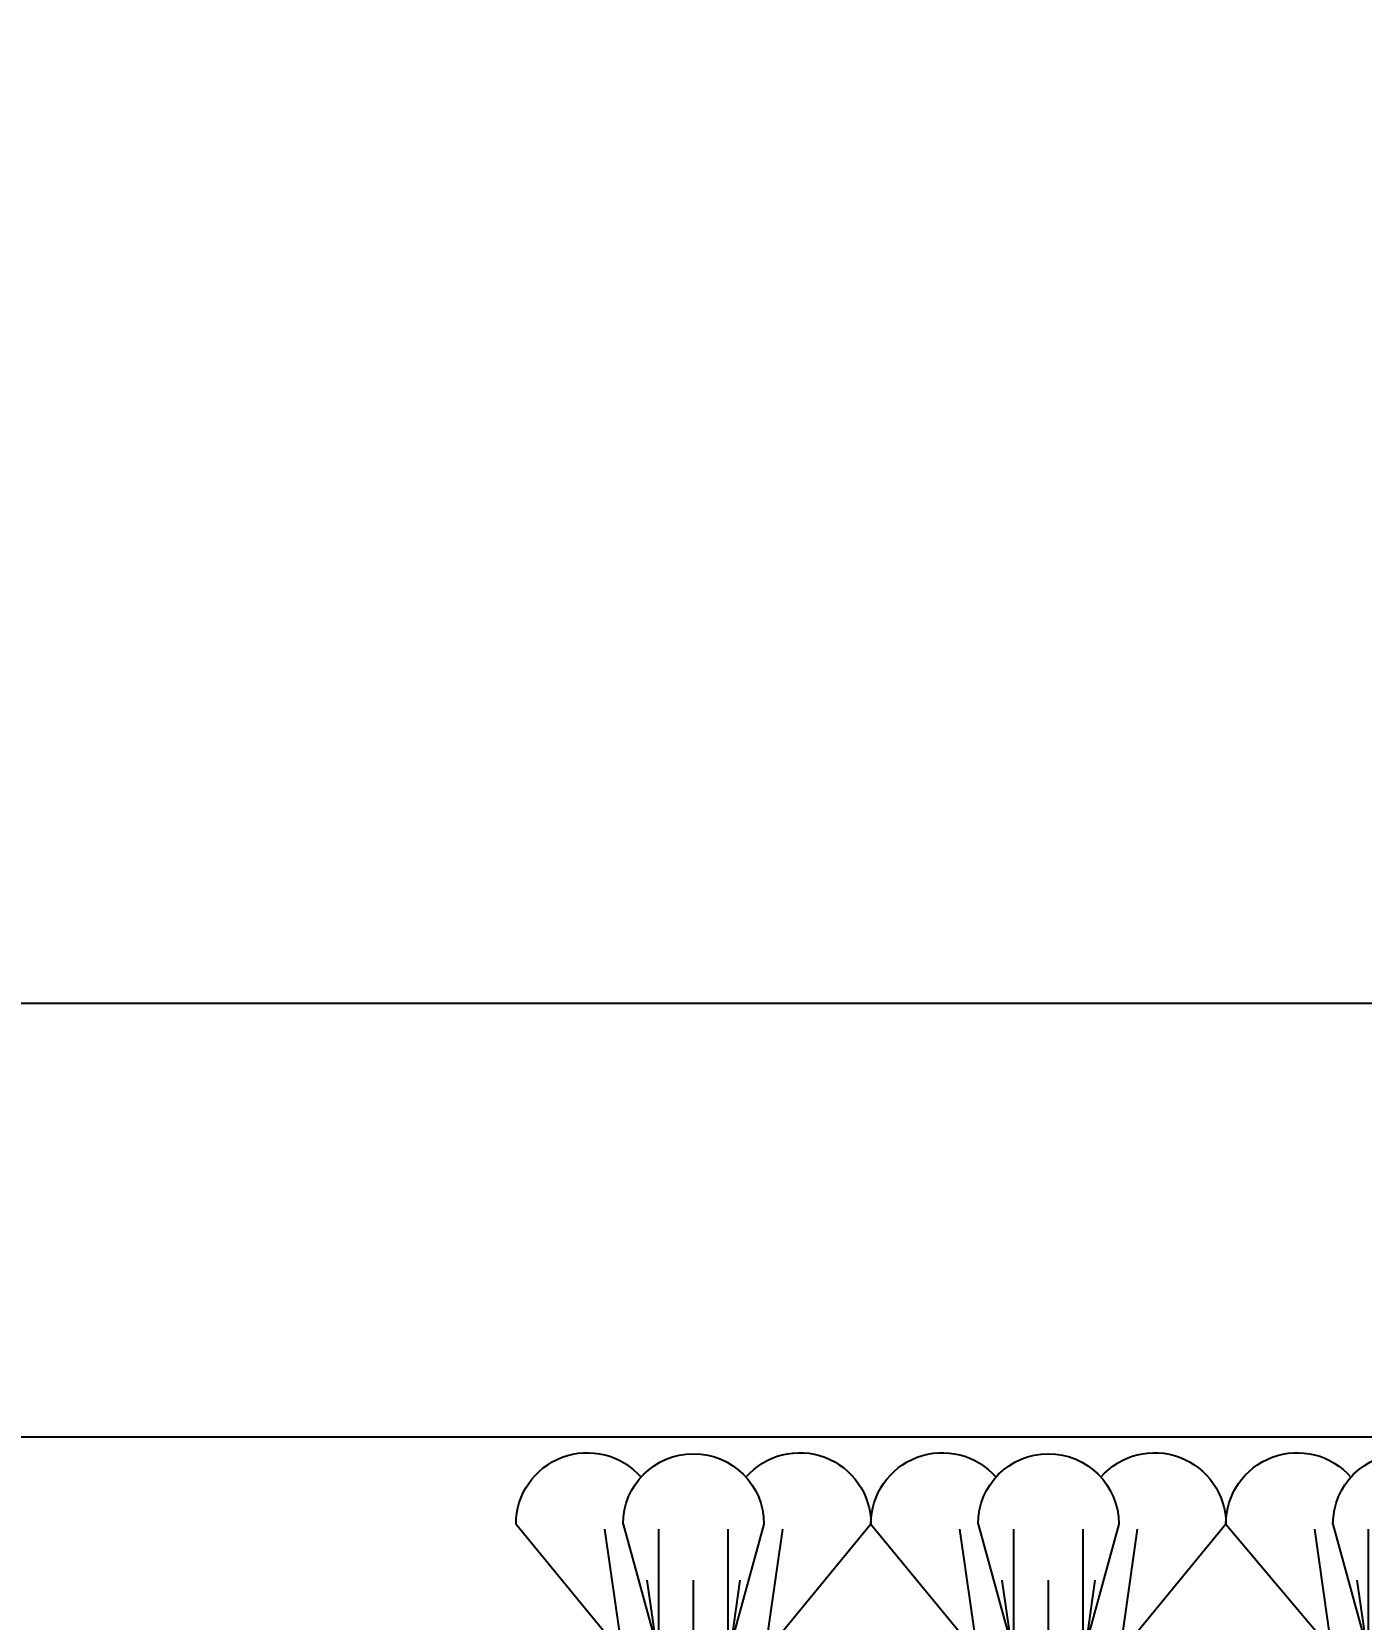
# Model space of a CAD drawing. Header units: inches. Extents: x -10.4 to 52.5, y 6.9 to 15.8.
# Drawn here: x -0.127 to 0.455, y 11.497 to 12.192 of the extents above; entities that cross this region are included whole.
import ezdxf

# ---------------------------------------------------------------- set-up
doc = ezdxf.new("R2010")
doc.units = ezdxf.units.IN
doc.header["$MEASUREMENT"] = 0
for name, color, linetype in [('Conditions', 1, 'Continuous'), ('Dimensions', 3, 'Continuous'), ('Metals', 7, 'Continuous')]:
    doc.layers.add(name, color=color, linetype=linetype)
doc.styles.add('ARIAL', font='arial.ttf')
doc.styles.get("Standard").update_dxf_attribs({"font": 'arial.ttf'})
doc.dimstyles.new('Arial', dxfattribs={"dimtxt": 0.1875, "dimasz": 0.1875, "dimexe": 0.1875, "dimexo": 0.1875, "dimgap": 0.1875, "dimtad": 0, "dimtih": 1, "dimtoh": 1, "dimdec": 4, "dimzin": 3, "dimdsep": 46, "dimlunit": 4, "dimtxsty": 'ARIAL', "dimcen": 0.1875, "dimadec": 0, "dimazin": 0, "dimtfac": 1, "dimtdec": 4, "dimtofl": 0, "dimtmove": 0, "dimatfit": 3, "dimfxl": 0, "dimfrac": 2, "dimtolj": 1, "dimtzin": 0, "dimarcsym": 0})

# ---------------------------------------------------------------- blocks, each defined once
blk = doc.blocks.new('*D11')
at = {"layer": 'Defpoints', "color": 0}
for p in [(1.0171, 13.99738), (1.0171, 11.6431), (-3.9829, 11.61361)]:
    blk.add_point(p, dxfattribs=at)
at = {"layer": 'Dimensions', "color": 0, "lineweight": -2}
for p, q in [((-3.9829, 11.80111), (-3.9829, 14.18488)), ((1.0171, 11.8306), (1.0171, 14.18488)), ((-3.7954, 13.99738), (-2.22615, 13.99738)), ((0.8296, 13.99738), (-0.77642, 13.99738))]:
    blk.add_line(p, q, dxfattribs=at)
at = {"layer": 'Dimensions', "color": 0}
for points in [[(-3.7954, 14.02863), (-3.7954, 13.96613), (-3.9829, 13.99738)], [(0.8296, 14.02863), (0.8296, 13.96613), (1.0171, 13.99738)]]:
    blk.add_solid(points, dxfattribs=at)
at = {"layer": 'Dimensions', "color": 0, "insert": (-1.50129, 13.99738), "char_height": 0.1875, "attachment_point": 5, "style": 'ARIAL'}
blk.add_mtext('\\A1;5"\\P [127mm]', dxfattribs=at)
blk = doc.blocks.new('carpet-teeth2small')
for points in [[(-0.0466, 0.05703), (0.00015, 0)], [(0.06192, 0.05703), (0.0463, 0)], [(0.1088, 0.05703), (0.06204, 0)], [(0.1088, 0.05703), (0.15555, 0)], [(0.15575, 0.05703), (0.1713, 0)], [(0.21724, 0.05703), (0.2017, 0)], [(0.2642, 0.05703), (0.21744, 0)], [(0.2642, 0.05703), (0.31095, 0)], [(0.31107, 0.05703), (0.3267, 0)], [(0.37272, 0.05703), (0.3571, 0)], [(0.4196, 0.05703), (0.3733, 0.00215)], [(0.4196, 0.05703), (0.46635, 0)], [(0.46647, 0.05703), (0.4821, 0)], [(0.52812, 0.05703), (0.51249, 0)], [(0.57499, 0.05703), (0.52824, 0)], [(0.57499, 0.05703), (0.62175, 0)], [(0.62187, 0.05703), (0.63749, 0)], [(0.68352, 0.05703), (0.66789, 0)], [(0.73039, 0.05703), (0.68364, 0)], [(-0.00782, 0.05485), (0, 0)], [(0.0159, 0), (0.0159, 0.05485)], [(0.0463, 0), (0.0463, 0.05485)], [(0.07001, 0.05485), (0.06219, 0)], [(0.14758, 0.05485), (0.1554, 0)], [(0.1713, 0), (0.1713, 0.05485)], [(0.2017, 0), (0.2017, 0.05485)], [(0.22541, 0.05485), (0.21759, 0)], [(0.30298, 0.05485), (0.3108, 0)], [(0.3267, 0), (0.3267, 0.05485)], [(0.3571, 0), (0.3571, 0.05485)], [(0.38081, 0.05485), (0.3733, 0.00215)], [(0.45838, 0.05485), (0.46589, 0.00215)], [(0.4821, 0), (0.4821, 0.05485)], [(0.51249, 0), (0.51249, 0.05485)], [(0.53621, 0.05485), (0.5287, 0.00215)], [(0.61378, 0.05485), (0.6216, 0)], [(0.63749, 0), (0.63749, 0.05485)], [(0.66789, 0), (0.66789, 0.05485)], [(0.69161, 0.05485), (0.6841, 0.00215)], [(0.01073, 0.0324), (0.01535, 0)], [(0.0311, 0), (0.0311, 0.0324)], [(0.05146, 0.0324), (0.04745, 0.00429)], [(0.16613, 0.0324), (0.17075, 0)], [(0.1865, 0), (0.1865, 0.0324)], [(0.20686, 0.0324), (0.20224, 0)], [(0.32153, 0.0324), (0.32615, 0)], [(0.3419, 0), (0.3419, 0.0324)], [(0.36226, 0.0324), (0.35825, 0.00429)], [(0.47693, 0.0324), (0.48155, 0)], [(0.4973, 0), (0.4973, 0.0324)], [(0.51766, 0.0324), (0.51304, 0)], [(0.63233, 0.0324), (0.63695, 0)], [(0.65269, 0), (0.65269, 0.0324)], [(0.67306, 0.0324), (0.66844, 0)], [(0, 0), (0.68364, 0)]]:
    blk.add_lwpolyline(points)
blk.add_lwpolyline([(0.00027, 0.05703), (0.0159, 0)], close=True)
for centre, radius, start, end in [((-0.01535, 0.05703), 0.03125, 41.211, 180), ((0.0311, 0.05703), 0.03082, 0, 180), ((0.07755, 0.05703), 0.03125, 0, 138.789), ((0.14005, 0.05703), 0.03125, 41.211, 180), ((0.1865, 0.05703), 0.03075, 355.92228, 184.07772), ((0.23295, 0.05703), 0.03125, 0, 138.789), ((0.29545, 0.05703), 0.03125, 41.211, 180), ((0.3419, 0.05703), 0.03082, 0, 180), ((0.38835, 0.05703), 0.03125, 0, 138.789), ((0.45085, 0.05703), 0.03125, 41.211, 180), ((0.4973, 0.05703), 0.03082, 0, 180), ((0.54374, 0.05703), 0.03125, 0, 138.789), ((0.60624, 0.05703), 0.03125, 41.211, 180), ((0.65269, 0.05703), 0.03082, 0, 180), ((0.69914, 0.05703), 0.03125, 0, 138.789)]:
    blk.add_arc(centre, radius, start, end)
at = {"insert": (0.00015, 0.00007), "char_height": 0.0000478, "width": 0.0010897, "attachment_point": 1}
blk.add_mtext('{\\fArial|b0|i0|c0|p34;BALCO TOOTHBRUSH}', dxfattribs=at)
blk = doc.blocks.new('CARPET')
at = {"layer": 'Conditions'}
blk.add_blockref('carpet-teeth2small', (5.34889, 6.94551), dxfattribs=at)

msp = doc.modelspace()

# ---------------------------------------------------------------- linework, layer by layer
msp.add_lwpolyline([(1.0171, 11.57641), (-3.9829, 11.57641), (-3.9829, 11.63641), (-3.8529, 11.76641), (0.8871, 11.76641), (1.0171, 11.63641), (1.0171, 11.57641)])

# ---------------------------------------------------------------- block references
at = {"layer": 'Metals', "xscale": -1}
msp.add_blockref('CARPET', (6.16382, 4.53581), dxfattribs=at)

# ---------------------------------------------------------------- dimensions: what is measured, and where the dimension line sits
at = {"layer": 'Dimensions'}
dim = msp.add_linear_dim(base=(1.0171, 13.99738), p1=(-3.9829, 11.61361), p2=(1.0171, 11.6431), dimstyle='Arial', override={"dimpost": '\\X'}, dxfattribs=at)
dim.commit()
dim.dimension.update_dxf_attribs({"geometry": '*D11', "text_midpoint": (-1.50129, 13.99738), "dimtype": 160})

doc.saveas('drawing.dxf')
